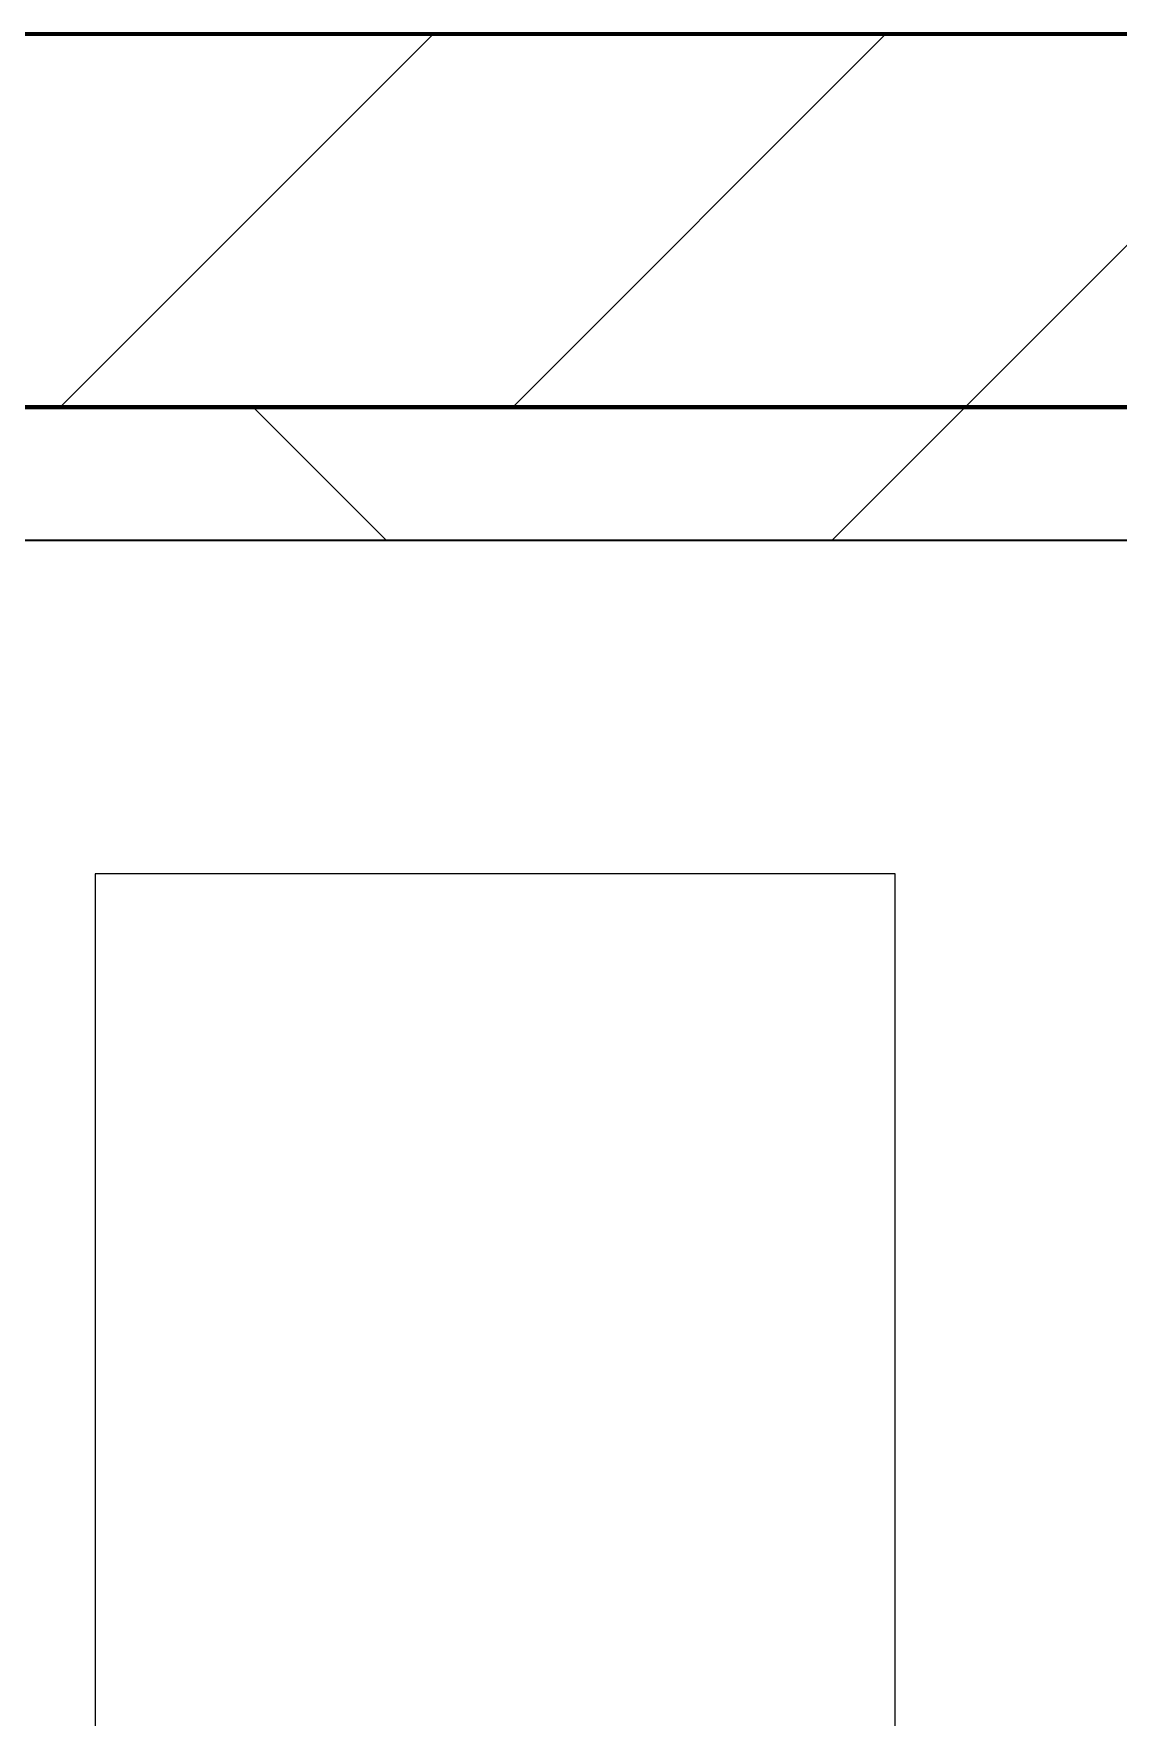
# Model space of a CAD drawing. Header units: millimetres. Extents: x -678720 to -601931, y -306 to 39239.
# Drawn here: x -673947 to -673540, y 8128 to 8759 of the extents above; entities that cross this region are included whole.
import ezdxf
from ezdxf.xclip import XClip

# ---------------------------------------------------------------- set-up
doc = ezdxf.new("R2010")
doc.units = ezdxf.units.MM
doc.header["$XCLIPFRAME"] = 0
doc.layers.add('000 - WIPEOUT', color=250, linetype='Continuous')
doc.layers.add('A11_ALU.SOLID SHEET', color=2, linetype='Continuous')
for name, color, linetype, lineweight in [('A-GLAZ-CURT', 2, 'Continuous', 9), ('A-WALL', 5, 'Continuous', 35), ('A-WALL-FNSH', 2, 'Continuous', 35), ('A-WALL-PATT', 1, 'Continuous', 35)]:
    doc.layers.add(name, color=color, linetype=linetype, lineweight=lineweight)

# ---------------------------------------------------------------- blocks, each defined once
blk = doc.blocks.new('PPLS-PP19_Custom Tile Pattern - Custom Tile Pattern-V90-4234-01 ENLARGED MULTI-PURPOSE LEVEL - REFLECTED CEILING PLAN - SHEET 5')
at = {"layer": 'A-GLAZ-CURT'}
for p, q in [((-300, 0), (300, 0)), ((300, 0), (-300, 0)), ((230.06, 0), (300, 0)), ((-300, -50), (300, -50)), ((300, -50), (-300, -50))]:
    blk.add_line(p, q, dxfattribs=at)
for points, knots in [([(300, 0), (286.53, 0), (254.22, 0), (207.11, 0), (177.41, 0), (159.34, 0), (158.33, 0), (158.3, 0)], [-285.253232, -285.253232, -285.253232, -285.253232, -244.693688, -187.987675, -143.776725, -129.632772, -123.352749, -123.352749, -123.352749, -123.352749]), ([(171.51, 0), (176.48, 0), (193.23, 0), (201.73, 0), (208.81, 0), (213.9, 0), (241.96, 0), (266.73, 0), (281.71, 0), (291.71, 0), (296.52, 0), (297.86, 0), (298.09, 0)], [-7971.819559, -7971.819559, -7971.819559, -7971.819559, -7784.112253, -7606.717214, -7289.299508, -7042.621073, -6582.165592, -6068.460911, -5766.029927, -5566.724884, -5280.360606, -5199.253518, -5199.253518, -5199.253518, -5199.253518]), ([(300, 0), (288.22, 0), (262, 0), (230.43, 0), (219.94, 0), (219.02, 0)], [-12528.858583, -12528.858583, -12528.858583, -12528.858583, -11905.454923, -11162.864862, -10856.732305, -10856.732305, -10856.732305, -10856.732305]), ([(284.76, 0), (284.76, 0), (285.09, 0), (287.47, 0), (293.59, 0), (297.76, 0), (300, 0)], [-4110.630118, -4110.630118, -4110.630118, -4110.630118, -4053.389046, -3959.664717, -3862.421465, -3746.95702, -3746.95702, -3746.95702, -3746.95702]), ([(297.38, 0), (295.84, 0), (291.62, 0), (285.38, 0), (284.87, 0)], [-4803.172655, -4803.172655, -4803.172655, -4803.172655, -4358.271401, -4143.037883, -4143.037883, -4143.037883, -4143.037883])]:
    blk.add_open_spline(points, degree=3, knots=knots, dxfattribs=at)
blk = doc.blocks.new('PPLS-PP19_Custom Tile Pattern - Custom Tile Pattern-V91-4234-01 ENLARGED MULTI-PURPOSE LEVEL - REFLECTED CEILING PLAN - SHEET 5')
at = {"layer": 'A-GLAZ-CURT'}
for p, q in [((-300, 0), (300, 0)), ((300, 0), (-300, 0)), ((-293.07, 0), (-275.75, 0)), ((-275.75, 0), (-293.07, 0)), ((-222.32, 0), (-205, 0)), ((-205, 0), (-222.32, 0)), ((-300, -50), (300, -50)), ((300, -50), (-300, -50))]:
    blk.add_line(p, q, dxfattribs=at)
at = {"layer": 'A-GLAZ-CURT', "flags": 128}
for points in [[(-300, 0), (-291.56, 0), (-283.3, 0), (-275.2, 0), (-267.26, 0), (-259.45, 0), (-251.77, 0), (-244.2, 0), (-236.74, 0), (-229.36, 0), (-222.06, 0), (-214.83, 0), (-207.71, 0), (-200.76, 0), (-194.02, 0), (-187.54, 0), (-181.38, 0), (-175.58, 0), (-170.25, 0), (-165.64, 0), (-162.01, 0), (-159.53, 0), (-157.46, 0), (-154.52, 0), (-149.42, 0), (-141.84, 0), (-132.81, 0), (-126.08, 0)], [(-185.24, 0), (-190.44, 0), (-196.37, 0), (-202.58, 0), (-209.04, 0), (-215.73, 0), (-222.63, 0), (-229.72, 0), (-236.97, 0), (-244.39, 0), (-251.96, 0), (-259.67, 0), (-267.51, 0), (-275.48, 0), (-283.55, 0), (-291.73, 0), (-300, 0)], [(-125.17, 0), (-128.55, 0), (-134.16, 0), (-140.03, 0), (-145.5, 0), (-150.63, 0), (-155.53, 0), (-160.27, 0), (-164.95, 0), (-169.65, 0), (-174.47, 0), (-179.49, 0), (-184.81, 0)]]:
    blk.add_lwpolyline(points, dxfattribs=at)
at = {"layer": 'A-GLAZ-CURT'}
for points, knots in [([(-300, 0), (-284.65, 0), (-236.57, 0), (-174.61, 0), (-134.67, 0), (-120.44, 0), (-119.54, 0)], [-5323.127839, -5323.127839, -5323.127839, -5323.127839, -4502.809032, -2700.551212, -1002.059161, -887.187973, -887.187973, -887.187973, -887.187973]), ([(-119.35, 0), (-124.31, 0), (-151.62, 0), (-202.69, 0), (-262.56, 0), (-294.48, 0), (-300, 0)], [-17604.717929, -17604.717929, -17604.717929, -17604.717929, -17136.203329, -15131.813646, -13729.592194, -13439.944408, -13439.944408, -13439.944408, -13439.944408]), ([(-137.88, 0), (-140.56, 0), (-147.66, 0), (-147.69, 0), (-158.72, 0), (-174.02, 0), (-185.59, 0), (-209.77, 0), (-232.01, 0), (-255.22, 0), (-262.59, 0), (-264.9, 0), (-265.4, 0)], [-3187.727384, -3187.727384, -3187.727384, -3187.727384, -2919.378265, -2477.344047, -2237.412286, -2029.680487, -1755.085331, -1400.429864, -858.079193, -543.655514, -208.940337, 0, 0, 0, 0]), ([(-258.6, 0), (-257.91, 0), (-254.26, 0), (-241.25, 0), (-225.99, 0), (-213.1, 0), (-200.2, 0), (-191.67, 0), (-186.07, 0), (-185.9, 0)], [-5722.54675, -5722.54675, -5722.54675, -5722.54675, -5657.471696, -5413.335975, -5017.494783, -4832.723979, -4666.091899, -4349.945572, -4339.918005, -4339.918005, -4339.918005, -4339.918005]), ([(-133.82, 0), (-135.51, 0), (-137.8, 0), (-149.31, 0), (-162.01, 0), (-177.91, 0), (-199.46, 0), (-216.65, 0), (-231.26, 0), (-233.46, 0), (-234, 0)], [-2731.647847, -2731.647847, -2731.647847, -2731.647847, -2418.507304, -2308.929706, -2113.765672, -1763.376603, -1422.553702, -978.033455, -846.069444, -682.911962, -682.911962, -682.911962, -682.911962]), ([(-233.49, 0), (-233.44, 0), (-232.38, 0), (-230.74, 0), (-225.3, 0), (-223.63, 0)], [-455.274641, -455.274641, -455.274641, -455.274641, -440.605512, -119.536984, 0, 0, 0, 0]), ([(-223.63, 0), (-219.39, 0), (-206.17, 0), (-188.58, 0), (-169.02, 0), (-152.12, 0), (-136.84, 0), (-127.33, 0), (-124.19, 0), (-123.43, 0), (-123.28, 0)], [-5463.295695, -5463.295695, -5463.295695, -5463.295695, -5161.076232, -4739.070012, -4465.409639, -4149.119819, -3839.893365, -3647.167523, -3488.92562, -3439.852845, -3439.852845, -3439.852845, -3439.852845]), ([(-185.26, 0), (-179.65, 0), (-171.19, 0), (-158.7, 0), (-157.22, 0)], [-4327.427987, -4327.427987, -4327.427987, -4327.427987, -4000.813434, -3840.635403, -3840.635403, -3840.635403, -3840.635403]), ([(-152.35, 0), (-151.03, 0), (-147.71, 0), (-143.57, 0), (-138.62, 0)], [-3494.978217, -3494.978217, -3494.978217, -3494.978217, -3371.022232, -3227.460399, -3227.460399, -3227.460399, -3227.460399]), ([(-119.36, 0), (-122.18, 0), (-126.54, 0), (-136.96, 0), (-147.46, 0), (-150.03, 0), (-150.57, 0)], [-5923.20098, -5923.20098, -5923.20098, -5923.20098, -5700.061948, -5508.838257, -5298.784692, -5196.16478, -5196.16478, -5196.16478, -5196.16478]), ([(-150.34, 0), (-150.07, 0), (-147.75, 0), (-142.6, 0), (-129.63, 0), (-121.05, 0), (-119.34, 0)], [-4948.728362, -4948.728362, -4948.728362, -4948.728362, -4883.323924, -4440.880425, -4054.690705, -3961.259205, -3961.259205, -3961.259205, -3961.259205]), ([(-26.75, 0), (-27.82, 0), (-36.18, 0), (-53.55, 0), (-78.2, 0), (-110.94, 0), (-130.52, 0), (-147.74, 0), (-149.07, 0)], [-8718.362214, -8718.362214, -8718.362214, -8718.362214, -8532.293389, -8073.216054, -7508.296369, -7004.680444, -6449.282163, -6277.220794, -6277.220794, -6277.220794, -6277.220794]), ([(-148.23, 0), (-146.94, 0), (-140.15, 0), (-137.28, 0), (-133.93, 0), (-128.78, 0), (-126.5, 0)], [-6162.058746, -6162.058746, -6162.058746, -6162.058746, -6017.569127, -5560.701257, -5364.112219, -5231.017328, -5231.017328, -5231.017328, -5231.017328]), ([(-86.16, 0), (-91.37, 0), (-104.13, 0), (-122.65, 0), (-139.03, 0), (-146.11, 0), (-146.95, 0)], [-1681.3698, -1681.3698, -1681.3698, -1681.3698, -1374.161226, -945.742622, -741.901385, -489.130243, -489.130243, -489.130243, -489.130243]), ([(-146.69, 0), (-146.59, 0), (-145.49, 0), (-135.69, 0), (-128.29, 0), (-125.15, 0)], [-420.34245, -420.34245, -420.34245, -420.34245, -406.956646, -290.263673, 0, 0, 0, 0]), ([(-127.41, 0), (-131.63, 0), (-133.16, 0), (-134.09, 0), (-134.15, 0)], [-8540.990293, -8540.990293, -8540.990293, -8540.990293, -8266.114998, -8246.473386, -8246.473386, -8246.473386, -8246.473386]), ([(-134.15, 0), (-133.32, 0), (-130.61, 0), (-124.28, 0), (-120.17, 0)], [-7657.439573, -7657.439573, -7657.439573, -7657.439573, -7293.749979, -6921.147306, -6921.147306, -6921.147306, -6921.147306]), ([(-120.13, 0), (-120.14, 0), (-120.24, 0), (-121.3, 0), (-129.25, 0), (-133.82, 0)], [-2933.992132, -2933.992132, -2933.992132, -2933.992132, -2920.575025, -2840.280255, -2731.647847, -2731.647847, -2731.647847, -2731.647847]), ([(-119.31, 0), (-120.16, 0), (-122.52, 0), (-125.43, 0), (-127.03, 0), (-127.41, 0)], [-144.561468, -144.561468, -144.561468, -144.561468, -98.539552, -24.539552, 0, 0, 0, 0]), ([(-125.15, 0), (-124.93, 0), (-123.49, 0), (-121.42, 0), (-119.41, 0)], [-3362.7396, -3362.7396, -3362.7396, -3362.7396, -3342.215224, -3222.62545, -3222.62545, -3222.62545, -3222.62545]), ([(-122.08, 0), (-122.01, 0), (-121.69, 0), (-121.2, 0), (-120.88, 0)], [-3136.336417, -3136.336417, -3136.336417, -3136.336417, -3110.304437, -3035.164275, -3035.164275, -3035.164275, -3035.164275]), ([(-119.39, 0), (-118.73, 0), (-110.99, 0), (-92.04, 0), (-74.02, 0), (-62.74, 0), (-60.36, 0), (-59.97, 0)], [-6897.759618, -6897.759618, -6897.759618, -6897.759618, -6839.55839, -6236.997189, -5713.340575, -5140.470607, -5006.787413, -5006.787413, -5006.787413, -5006.787413]), ([(-119.34, 0), (-116.08, 0), (-109.4, 0), (-99.5, 0), (-91.46, 0)], [-878.279323, -878.279323, -878.279323, -878.279323, -460.363443, 0, 0, 0, 0]), ([(-119.34, 0), (-117.3, 0), (-106.37, 0), (-86.68, 0), (-64.27, 0), (-56.57, 0), (-54.16, 0)], [-5100.952999, -5100.952999, -5100.952999, -5100.952999, -4994.692869, -4542.524482, -4008.285538, -3736.440949, -3736.440949, -3736.440949, -3736.440949]), ([(-119.34, 0), (-116.86, 0), (-110.69, 0), (-98.9, 0), (-85.29, 0), (-71.67, 0), (-65.93, 0), (-65.07, 0)], [-3221.111712, -3221.111712, -3221.111712, -3221.111712, -3074.362186, -2902.289527, -2605.247022, -2322.099534, -2241.8264, -2241.8264, -2241.8264, -2241.8264]), ([(-72.93, 0), (-75.51, 0), (-88.21, 0), (-105.26, 0), (-119.33, 0)], [-19442.345229, -19442.345229, -19442.345229, -19442.345229, -18935.241197, -17605.359943, -17605.359943, -17605.359943, -17605.359943]), ([(-119.21, 0), (-116.17, 0), (-105.53, 0), (-90.42, 0), (-75.26, 0), (-68.41, 0), (-65.12, 0), (-63.63, 0)], [-3958.98269, -3958.98269, -3958.98269, -3958.98269, -3793.097032, -3402.597032, -3144.956779, -3050.982048, -2969.237017, -2969.237017, -2969.237017, -2969.237017]), ([(-53.39, 0), (-55.76, 0), (-63.64, 0), (-81.23, 0), (-99.51, 0), (-114.02, 0), (-117.28, 0), (-118.78, 0)], [-1231.233042, -1231.233042, -1231.233042, -1231.233042, -1060.00838, -740.068933, -229.489605, -116.330425, 0, 0, 0, 0]), ([(-113.43, 0), (-113.44, 0), (-113.81, 0), (-116.15, 0), (-118.23, 0)], [-328.499627, -328.499627, -328.499627, -328.499627, -282.672656, -164.249813, -164.249813, -164.249813, -164.249813]), ([(-117.74, 0), (-117.19, 0), (-114.78, 0), (-113.43, 0), (-113.43, 0)], [-821.249067, -821.249067, -821.249067, -821.249067, -394.672656, -330.879064, -330.879064, -330.879064, -330.879064]), ([(-53.37, 0), (-55.6, 0), (-64.57, 0), (-85.2, 0), (-107.61, 0), (-116.56, 0), (-117.56, 0)], [-3088.386717, -3088.386717, -3088.386717, -3088.386717, -2842.901703, -2193.204658, -1433.981041, -985.49888, -985.49888, -985.49888, -985.49888]), ([(-115.82, 0), (-114.96, 0), (-110.41, 0), (-96.78, 0), (-71.33, 0), (-42.53, 0), (-12.78, 0), (4.23, 0), (9.64, 0), (10.14, 0), (10.18, 0)], [-5724.064692, -5724.064692, -5724.064692, -5724.064692, -5430.283136, -5103.229623, -4799.173296, -4065.652676, -3589.737505, -3285.047089, -3066.359526, -3044.715262, -3044.715262, -3044.715262, -3044.715262]), ([(9.32, 0), (9.08, 0), (7.65, 0), (2.57, 0), (-12.23, 0), (-25.64, 0), (-40, 0), (-56.24, 0), (-75.59, 0), (-94, 0), (-112.01, 0), (-114.94, 0), (-115.63, 0)], [-2922.926651, -2922.926651, -2922.926651, -2922.926651, -2882.788014, -2720.818881, -2518.50168, -2125.455881, -1792.521578, -1466.981642, -1208.454564, -789.402658, -501.969187, -243.577221, -243.577221, -243.577221, -243.577221]), ([(-91.46, 0), (-90.09, 0), (-84.7, 0), (-77.43, 0), (-72.73, 0), (-72.64, 0), (-72.64, 0)], [-19832.387487, -19832.387487, -19832.387487, -19832.387487, -19753.885894, -19541.04734, -19478.625389, -19471.062469, -19471.062469, -19471.062469, -19471.062469]), ([(-63.96, 0), (-64.13, 0), (-72.5, 0), (-80.63, 0), (-86.16, 0)], [-2171.769325, -2171.769325, -2171.769325, -2171.769325, -2007.031671, -1681.3698, -1681.3698, -1681.3698, -1681.3698]), ([(-53.41, 0), (-55.05, 0), (-59.68, 0), (-71.66, 0), (-77.83, 0), (-82.66, 0), (-83.28, 0), (-83.28, 0)], [-2247.657732, -2247.657732, -2247.657732, -2247.657732, -2161.752162, -2006.592567, -1646.621388, -1424.436217, -1393.971743, -1393.971743, -1393.971743, -1393.971743]), ([(-83.28, 0), (-83.28, 0), (-82.91, 0), (-76.14, 0), (-62.97, 0), (-48.14, 0), (-36.49, 0), (-33.57, 0), (-29.94, 0), (-28.57, 0)], [-1393.4169, -1393.4169, -1393.4169, -1393.4169, -1353.722004, -1274.333717, -1073.56893, -651.549973, -296.515819, -83.513472, 0, 0, 0, 0]), ([(-66.39, 0), (-66.39, 0), (-63.63, 0), (-53.63, 0), (-34.42, 0), (-29.82, 0), (-29.19, 0)], [-2493.31794, -2493.31794, -2493.31794, -2493.31794, -2315.303971, -1809.437387, -963.711516, -666.19313, -666.19313, -666.19313, -666.19313]), ([(12.41, 0), (4.53, 0), (-17.98, 0), (-47.42, 0), (-65.77, 0), (-66.37, 0), (-66.38, 0)], [-4163.707062, -4163.707062, -4163.707062, -4163.707062, -3745.412743, -2981.410125, -2542.574734, -2498.224237, -2498.224237, -2498.224237, -2498.224237]), ([(-63.63, 0), (-61.49, 0), (-57.39, 0), (-55.94, 0), (-54.5, 0), (-54.36, 0)], [-2969.237017, -2969.237017, -2969.237017, -2969.237017, -2851.217951, -2734.127174, -2721.800599, -2721.800599, -2721.800599, -2721.800599]), ([(-58.83, 0), (-58.37, 0), (-57.29, 0), (-54.23, 0), (-46.33, 0), (-42.62, 0), (-41.76, 0)], [-4859.52896, -4859.52896, -4859.52896, -4859.52896, -4680.891996, -4469.85053, -4321.566175, -4270.495146, -4270.495146, -4270.495146, -4270.495146]), ([(-53.57, 0), (-50.63, 0), (-44.81, 0), (-40.79, 0), (-40.46, 0), (-40.44, 0)], [-2700.474664, -2700.474664, -2700.474664, -2700.474664, -2474.780881, -2410.990208, -2350.645972, -2350.645972, -2350.645972, -2350.645972]), ([(-53.43, 0), (-53.26, 0), (-51.86, 0), (-48.53, 0), (-30.79, 0), (-18.03, 0), (4.62, 0), (10.88, 0), (12.56, 0)], [-3708.470056, -3708.470056, -3708.470056, -3708.470056, -3689.699207, -3546.54457, -3315.260113, -2864.387349, -2439.246196, -2268.527447, -2268.527447, -2268.527447, -2268.527447]), ([(-29.03, 0), (-33.97, 0), (-42.05, 0), (-50.09, 0), (-53.17, 0)], [-2680.714891, -2680.714891, -2680.714891, -2680.714891, -2413.671296, -2251.800508, -2251.800508, -2251.800508, -2251.800508]), ([(-36.33, 0), (-36.43, 0), (-37.27, 0), (-45.02, 0), (-45.87, 0), (-50.85, 0), (-53.14, 0)], [-1855.773136, -1855.773136, -1855.773136, -1855.773136, -1810.870157, -1672.078046, -1405.135169, -1237.182091, -1237.182091, -1237.182091, -1237.182091]), ([(-36.62, 0), (-36.62, 0), (-40.35, 0), (-43.42, 0), (-48.79, 0), (-52.49, 0)], [-4069.478503, -4069.478503, -4069.478503, -4069.478503, -3858.647035, -3538.256648, -3120.746453, -3120.746453, -3120.746453, -3120.746453]), ([(-51.83, 0), (-51.83, 0), (-51.78, 0), (-47.4, 0), (-46.01, 0), (-40.22, 0), (-36.78, 0)], [-632.814994, -632.814994, -632.814994, -632.814994, -627.965721, -508.377888, -260.442412, 0, 0, 0, 0]), ([(76.63, 0), (74.8, 0), (67.65, 0), (53.52, 0), (37, 0), (24.07, 0), (12.82, 0), (-2.9, 0), (-20.62, 0), (-32.81, 0), (-44.85, 0), (-51.43, 0), (-51.79, 0)], [-3095.572228, -3095.572228, -3095.572228, -3095.572228, -2950.589685, -2634.532728, -2313.748533, -2106.613311, -1925.670641, -1617.263037, -1290.787923, -1039.307308, -819.71621, -644.910881, -644.910881, -644.910881, -644.910881]), ([(-41.76, 0), (-39.9, 0), (-37.72, 0), (-36.92, 0), (-36.77, 0)], [-4270.495146, -4270.495146, -4270.495146, -4270.495146, -4161.040818, -4106.245333, -4106.245333, -4106.245333, -4106.245333]), ([(-36.78, 0), (-32.43, 0), (-19.22, 0), (8.83, 0), (43.36, 0), (68.15, 0), (77.33, 0), (78.5, 0)], [-6191.144455, -6191.144455, -6191.144455, -6191.144455, -5862.463379, -5340.621928, -4573.028122, -4094.177415, -4017.21247, -4017.21247, -4017.21247, -4017.21247]), ([(-36.29, 0), (-36.29, 0), (-34.66, 0), (-28.88, 0), (-26.95, 0), (-26.54, 0)], [-9150.272121, -9150.272121, -9150.272121, -9150.272121, -9057.163041, -8919.836787, -8834.607043, -8834.607043, -8834.607043, -8834.607043]), ([(30.82, 0), (29.27, 0), (20.14, 0), (3.54, 0), (-16.58, 0), (-34.76, 0), (-36.04, 0)], [-10462.034656, -10462.034656, -10462.034656, -10462.034656, -10363.088938, -9884.23066, -9424.652049, -9182.880979, -9182.880979, -9182.880979, -9182.880979]), ([(-33.34, 0), (-33.34, 0), (-32.93, 0), (-31.16, 0), (-30.52, 0)], [-2415.024266, -2415.024266, -2415.024266, -2415.024266, -2357.633367, -2323.618664, -2323.618664, -2323.618664, -2323.618664]), ([(70.61, 0), (66.16, 0), (55.8, 0), (39.61, 0), (24.74, 0), (2.64, 0), (-17.84, 0), (-30.57, 0), (-31.82, 0), (-32, 0)], [-4647.237329, -4647.237329, -4647.237329, -4647.237329, -4326.416877, -4098.545751, -3766.694881, -3333.063701, -2994.501669, -2698.150104, -2614.070998, -2614.070998, -2614.070998, -2614.070998]), ([(-30.76, 0), (-30.73, 0), (-29.99, 0), (-23.47, 0), (-15.75, 0), (-15.19, 0)], [-54176.191683, -54176.191683, -54176.191683, -54176.191683, -54157.274271, -53749.15266, -53717.791567, -53717.791567, -53717.791567, -53717.791567]), ([(-30.52, 0), (-27.11, 0), (-17.83, 0), (-1.32, 0), (9.05, 0), (11.91, 0)], [-2323.618664, -2323.618664, -2323.618664, -2323.618664, -2142.497158, -1716.209403, -1549.07911, -1549.07911, -1549.07911, -1549.07911]), ([(-13, 0), (-14.35, 0), (-17.68, 0), (-25.97, 0), (-29.52, 0), (-30.21, 0)], [-55207.591944, -55207.591944, -55207.591944, -55207.591944, -54789.006179, -54461.685999, -54290.791712, -54290.791712, -54290.791712, -54290.791712]), ([(8.33, 0), (8.19, 0), (7.18, 0), (0.32, 0), (-13.89, 0), (-24.92, 0), (-29.03, 0)], [-3574.286521, -3574.286521, -3574.286521, -3574.286521, -3526.962355, -3285.499107, -2903.012179, -2680.714891, -2680.714891, -2680.714891, -2680.714891]), ([(-28.98, 0), (-28.66, 0), (-27.39, 0), (-24.45, 0), (-22.56, 0)], [-166.548282, -166.548282, -166.548282, -166.548282, -102.06493, 0, 0, 0, 0]), ([(-28.57, 0), (-26.93, 0), (-20.29, 0), (-11.45, 0), (2.08, 0), (13.15, 0), (21.24, 0), (24.62, 0), (24.72, 0), (24.72, 0)], [-5361.429781, -5361.429781, -5361.429781, -5361.429781, -5261.36855, -5050.479954, -4785.90057, -4596.498881, -4445.288762, -4384.376941, -4376.041937, -4376.041937, -4376.041937, -4376.041937]), ([(-22.56, 0), (-20.27, 0), (-17.03, 0), (-11.36, 0), (-7.66, 0), (-6.6, 0), (-6.44, 0)], [-56468.192263, -56468.192263, -56468.192263, -56468.192263, -56344.022017, -56303.229861, -56166.290093, -56124.392176, -56124.392176, -56124.392176, -56124.392176]), ([(-15.19, 0), (-13.07, 0), (7.48, 0), (42.82, 0), (88.72, 0), (120.63, 0), (138.28, 0), (138.53, 0)], [-461.142613, -461.142613, -461.142613, -461.142613, -429.606584, -390.253598, -346.313304, -291.370682, -290.5735, -290.5735, -290.5735, -290.5735]), ([(-6.54, 0), (-6.73, 0), (-7.2, 0), (-7.6, 0), (-7.79, 0)], [-56009.792147, -56009.792147, -56009.792147, -56009.792147, -55949.290093, -55895.192118, -55895.192118, -55895.192118, -55895.192118]), ([(-2.63, 0), (-2.47, 0), (-1.22, 0), (4.92, 0), (15.97, 0), (22.54, 0), (24.49, 0)], [-226.825321, -226.825321, -226.825321, -226.825321, -220.269177, -206.416616, -198.214427, -187.717507, -187.717507, -187.717507, -187.717507]), ([(103.09, 0), (101.08, 0), (86.31, 0), (63.34, 0), (35.84, 0), (12, 0), (3.08, 0), (-1.67, 0), (-2.25, 0)], [-375.435014, -375.435014, -375.435014, -375.435014, -369.147452, -330.153101, -307.516438, -285.83788, -246.234814, -234.646884, -234.646884, -234.646884, -234.646884]), ([(31.18, 0), (25.97, 0), (19.81, 0), (13.57, 0), (12.51, 0)], [-4496.803627, -4496.803627, -4496.803627, -4496.803627, -4222.080604, -4165.483986, -4165.483986, -4165.483986, -4165.483986]), ([(12.51, 0), (18.14, 0), (25.43, 0), (37.44, 0), (45.92, 0), (57.76, 0), (64.47, 0), (72.74, 0), (75.22, 0), (76.03, 0), (76.21, 0)], [-1537.238008, -1537.238008, -1537.238008, -1537.238008, -1206.526904, -1089.329421, -901.315459, -753.071572, -495.328968, -421.953223, -334.951786, -290.452333, -290.452333, -290.452333, -290.452333]), ([(13.33, 0), (14.86, 0), (17.53, 0), (22.91, 0), (31, 0), (39.04, 0), (51.19, 0), (58.74, 0), (61.34, 0), (61.45, 0)], [-2241.864569, -2241.864569, -2241.864569, -2241.864569, -2084.094819, -1956.422387, -1818.904206, -1645.594513, -1443.202566, -1228.752106, -1120.932285, -1120.932285, -1120.932285, -1120.932285]), ([(24.69, 0), (24.54, 0), (20.99, 0), (17.32, 0), (14.32, 0), (13.42, 0)], [-4368.572414, -4368.572414, -4368.572414, -4368.572414, -4306.476363, -4080.000647, -3971.429467, -3971.429467, -3971.429467, -3971.429467]), ([(18.16, 0), (19.15, 0), (24.25, 0), (25.66, 0), (26.12, 0)], [-5700.113719, -5700.113719, -5700.113719, -5700.113719, -5554.232259, -5302.431367, -5302.431367, -5302.431367, -5302.431367]), ([(78.43, 0), (76.89, 0), (72.25, 0), (62.26, 0), (51.85, 0), (43.81, 0), (29.53, 0), (20.67, 0), (18.85, 0), (18.16, 0)], [-7031.6194, -7031.6194, -7031.6194, -7031.6194, -6924.452779, -6738.82075, -6548.303034, -6314.283804, -6135.05769, -5972.647715, -5832.674503, -5832.674503, -5832.674503, -5832.674503]), ([(27.44, 0), (27.9, 0), (29.54, 0), (38.07, 0), (53.39, 0), (70, 0), (77.04, 0), (78.44, 0)], [-5037.309798, -5037.309798, -5037.309798, -5037.309798, -4887.603822, -4705.298446, -4353.683244, -3960.84581, -3845.587011, -3845.587011, -3845.587011, -3845.587011]), ([(27.89, 0), (29.09, 0), (33.4, 0), (48.37, 0), (64.04, 0), (74.64, 0), (78.1, 0)], [-147.777612, -147.777612, -147.777612, -147.777612, -135.792042, -118.513713, -97.899267, -87.867769, -87.867769, -87.867769, -87.867769]), ([(53.18, 0), (53.06, 0), (52.22, 0), (44.99, 0), (36.46, 0), (30.82, 0)], [-622.740158, -622.740158, -622.740158, -622.740158, -566.066452, -360.610861, 0, 0, 0, 0]), ([(136.44, 0), (121.66, 0), (86.93, 0), (51.16, 0), (31.18, 0)], [-106.750556, -106.750556, -106.750556, -106.750556, -59.610984, 0, 0, 0, 0]), ([(168.37, 0), (167.68, 0), (162.47, 0), (147.02, 0), (109.77, 0), (76.86, 0), (57.82, 0), (46.51, 0), (41.18, 0), (36.02, 0), (35.54, 0), (35.54, 0)], [-543.375029, -543.375029, -543.375029, -543.375029, -530.793311, -458.593899, -401.860199, -357.622665, -341.267687, -334.000314, -326.15566, -319.318397, -317.489778, -317.489778, -317.489778, -317.489778]), ([(36.29, 0), (37.77, 0), (48.82, 0), (64.79, 0), (95.91, 0), (124.45, 0), (132.42, 0), (134.6, 0)], [-314.598523, -314.598523, -314.598523, -314.598523, -305.899624, -287.17622, -249.500363, -194.761443, -152.241002, -152.241002, -152.241002, -152.241002]), ([(61.47, 0), (61.47, 0), (61.21, 0), (54.61, 0), (53.71, 0), (53.56, 0)], [-1113.311073, -1113.311073, -1113.311073, -1113.311073, -1096.402191, -891.204116, -747.28819, -747.28819, -747.28819, -747.28819])]:
    blk.add_open_spline(points, degree=3, knots=knots, dxfattribs=at)
for points in [[(-126.5, 0), (-124.36, 0), (-122.04, 0), (-119.65, 0)], [(-39.84, 0), (-39.08, 0), (-38.11, 0), (-37.36, 0)], [(12.45, 0), (11.24, 0), (10.23, 0), (9.63, 0)], [(24.49, 0), (25.23, 0), (25.72, 0), (26.04, 0)]]:
    blk.add_open_spline(points, degree=3, dxfattribs=at)
blk = doc.blocks.new('*U321')
at = {"layer": 'A-GLAZ-CURT', "rotation": 180}
for name, p in [('PPLS-PP19_Custom Tile Pattern - Custom Tile Pattern-V91-4234-01 ENLARGED MULTI-PURPOSE LEVEL - REFLECTED CEILING PLAN - SHEET 5', (-40865, -710)), ('PPLS-PP19_Custom Tile Pattern - Custom Tile Pattern-V90-4234-01 ENLARGED MULTI-PURPOSE LEVEL - REFLECTED CEILING PLAN - SHEET 5', (-40265, -710))]:
    blk.add_blockref(name, p, dxfattribs=at)
blk = doc.blocks.new('*U605')
at = {"color": 3}
blk.add_wipeout([(-275, -8450), (275, -8450), (275, -8750), (-275, -8750)], dxfattribs=at).dxf.layer = '000 - WIPEOUT'
at = {"layer": 'A11_ALU.SOLID SHEET', "color": 0, "linetype": 'ByBlock'}
blk.add_lwpolyline([(-275, -8750), (275, -8750), (275, -8450), (-275, -8450)], close=True, dxfattribs=at)
blk = doc.blocks.new('*U743')
blk.add_lwpolyline([(21173.36, -580), (28210, -580), (28210, -6849.96), (45954.15, -6849.96), (45954.15, 600), (82995.06, 600), (83086.47, 650), (90052, 650), (90392, 990), (103159.16, 990), (103159.16, 4990), (21173.36, 4990), (21173.36, 3485.45), (21203.36, 3485.45), (21203.36, 925.54), (21173.36, 925.54), (21173.36, -580)])
at = {"layer": 'A11_ALU.SOLID SHEET', "color": 0, "linetype": 'ByBlock', "rotation": 90}
blk.add_blockref('*U605', (62308.5, 4590), dxfattribs=at)

msp = doc.modelspace()

# ---------------------------------------------------------------- block references
at = {"layer": 'A11_ALU.SOLID SHEET'}
ref = msp.add_blockref('*U743', (-744682.37, 3579.02), dxfattribs=at)
XClip(ref).set_block_clipping_path([(69798.6834257276, -3885.5002684942), (120965.0023936313, 33679.9972602262)])

# ---------------------------------------------------------------- next in the draw order: hatches: boundary and pattern name
at = {"layer": 'A-WALL-PATT', "lineweight": 9}
h = msp.add_hatch(dxfattribs=at)
h.set_pattern_fill('FP_2', color=256, style=0, pattern_type=2)
h.set_pattern_definition([(45, (0, 0), (-84.852814, 84.852814), [])])
h.paths.add_polyline_path([(-645614.94, 8619.02), (-644025.62, 8619.02), (-644076.02, 8641.53), (-644079.79, 8639.36), (-644084.96, 8639.36), (-644091.03, 8644.02), (-644092.03, 8648.69), (-644157.37, 8677.88), (-644139.02, 8718.97), (-643915.31, 8619.02), (-632557.37, 8619.02), (-632557.37, 8759.02), (-674883.69, 8759.02), (-674883.69, 8619.02), (-672825.62, 8619.02), (-672876.02, 8641.53), (-672879.79, 8639.36), (-672884.96, 8639.36), (-672891.03, 8644.02), (-672892.03, 8648.69), (-672957.37, 8677.88), (-672939.02, 8718.97), (-672715.31, 8619.02), (-669225.62, 8619.02), (-669276.02, 8641.53), (-669279.79, 8639.36), (-669284.96, 8639.36), (-669291.03, 8644.02), (-669292.03, 8648.69), (-669357.37, 8677.88), (-669339.02, 8718.97), (-669115.31, 8619.02), (-665625.62, 8619.02), (-665676.02, 8641.53), (-665679.79, 8639.36), (-665684.96, 8639.36), (-665691.03, 8644.02), (-665692.03, 8648.69), (-665757.37, 8677.88), (-665739.02, 8718.97), (-665515.31, 8619.02), (-662025.62, 8619.02), (-662076.02, 8641.53), (-662079.79, 8639.36), (-662084.96, 8639.36), (-662091.03, 8644.02), (-662092.03, 8648.69), (-662157.37, 8677.88), (-662139.02, 8718.97), (-661915.31, 8619.02), (-658425.62, 8619.02), (-658476.02, 8641.53), (-658479.79, 8639.36), (-658484.96, 8639.36), (-658491.03, 8644.02), (-658492.03, 8648.69), (-658557.37, 8677.88), (-658539.02, 8718.97), (-658315.31, 8619.02), (-654825.62, 8619.02), (-654876.02, 8641.53), (-654879.79, 8639.36), (-654884.96, 8639.36), (-654891.03, 8644.02), (-654892.03, 8648.69), (-654957.37, 8677.88), (-654939.02, 8718.97), (-654715.31, 8619.02), (-651225.62, 8619.02), (-651276.02, 8641.53), (-651279.79, 8639.36), (-651284.96, 8639.36), (-651291.03, 8644.02), (-651292.03, 8648.69), (-651357.37, 8677.88), (-651339.02, 8718.97), (-651115.31, 8619.02), (-647625.62, 8619.02), (-647676.02, 8641.53), (-647679.79, 8639.36), (-647684.96, 8639.36), (-647691.03, 8644.02), (-647692.03, 8648.69), (-647757.37, 8677.88), (-647739.02, 8718.97), (-647515.31, 8619.02), (-645746.78, 8619.02)])
h = msp.add_hatch(dxfattribs=at)
h.set_pattern_fill('FP_3', color=256, style=0, pattern_type=2)
h.set_pattern_definition([(45, (0, 0), (-212.13203, 212.13203), []), (135, (0, 0), (-212.13203, -212.13203), [])])
h.paths.add_polyline_path([(-637582.37, 8569.02), (-637582.37, 8619.02), (-643915.31, 8619.02), (-643803.39, 8569.02), (-641132.34, 8569.02)])
h.paths.add_polyline_path([(-659985.63, 8569.02), (-658313.71, 8569.02), (-658425.62, 8619.02), (-661915.31, 8619.02), (-661803.39, 8569.02), (-660051.55, 8569.02)])
h.paths.add_polyline_path([(-653657.25, 8569.02), (-651113.71, 8569.02), (-651225.62, 8619.02), (-654715.31, 8619.02), (-654603.39, 8569.02), (-653782.37, 8569.02)])
h.paths.add_polyline_path([(-643913.71, 8569.02), (-644025.62, 8619.02), (-647515.31, 8619.02), (-647403.39, 8569.02), (-643966.93, 8569.02)])
h.paths.add_polyline_path([(-658203.39, 8569.02), (-654713.71, 8569.02), (-654825.62, 8619.02), (-658315.31, 8619.02), (-658205.78, 8570.08)])
h.paths.add_polyline_path([(-662292.85, 8569.02), (-661913.71, 8569.02), (-662025.62, 8619.02), (-665515.31, 8619.02), (-665403.39, 8569.02), (-662358.77, 8569.02)])
h.paths.add_polyline_path([(-647513.71, 8569.02), (-647625.62, 8619.02), (-651115.31, 8619.02), (-651003.39, 8569.02), (-647526.64, 8569.02)])
h.paths.add_polyline_path([(-666973.22, 8569.02), (-665513.71, 8569.02), (-665625.62, 8619.02), (-669115.31, 8619.02), (-669003.39, 8569.02), (-667105.06, 8569.02)])
h.paths.add_polyline_path([(-670928.45, 8569.02), (-669113.71, 8569.02), (-669225.62, 8619.02), (-672715.31, 8619.02), (-672603.39, 8569.02), (-670994.37, 8569.02)])
h.paths.add_polyline_path([(-672906.07, 8569.02), (-672713.71, 8569.02), (-672825.62, 8619.02), (-674883.69, 8619.02), (-674883.69, 8569.02), (-672957.37, 8569.02)])

# ---------------------------------------------------------------- next in the draw order: linework, layer by layer
at = {"layer": 'A-WALL', "color": 7, "lineweight": 70}
for p, q in [((-674883.69, 8759.02), (-672982.37, 8759.02)), ((-672982.37, 8619.02), (-674883.69, 8619.02)), ((-674883.69, 8619.02), (-672982.37, 8619.02))]:
    msp.add_line(p, q, dxfattribs=at)
at = {"layer": 'A-WALL-FNSH', "color": 250}
msp.add_line((-672982.37, 8569.02), (-674883.69, 8569.02), dxfattribs=at)

# ---------------------------------------------------------------- next in the draw order: block references
msp.add_blockref('*U321', (-633017.37, 9279.02))

doc.saveas('drawing.dxf')
